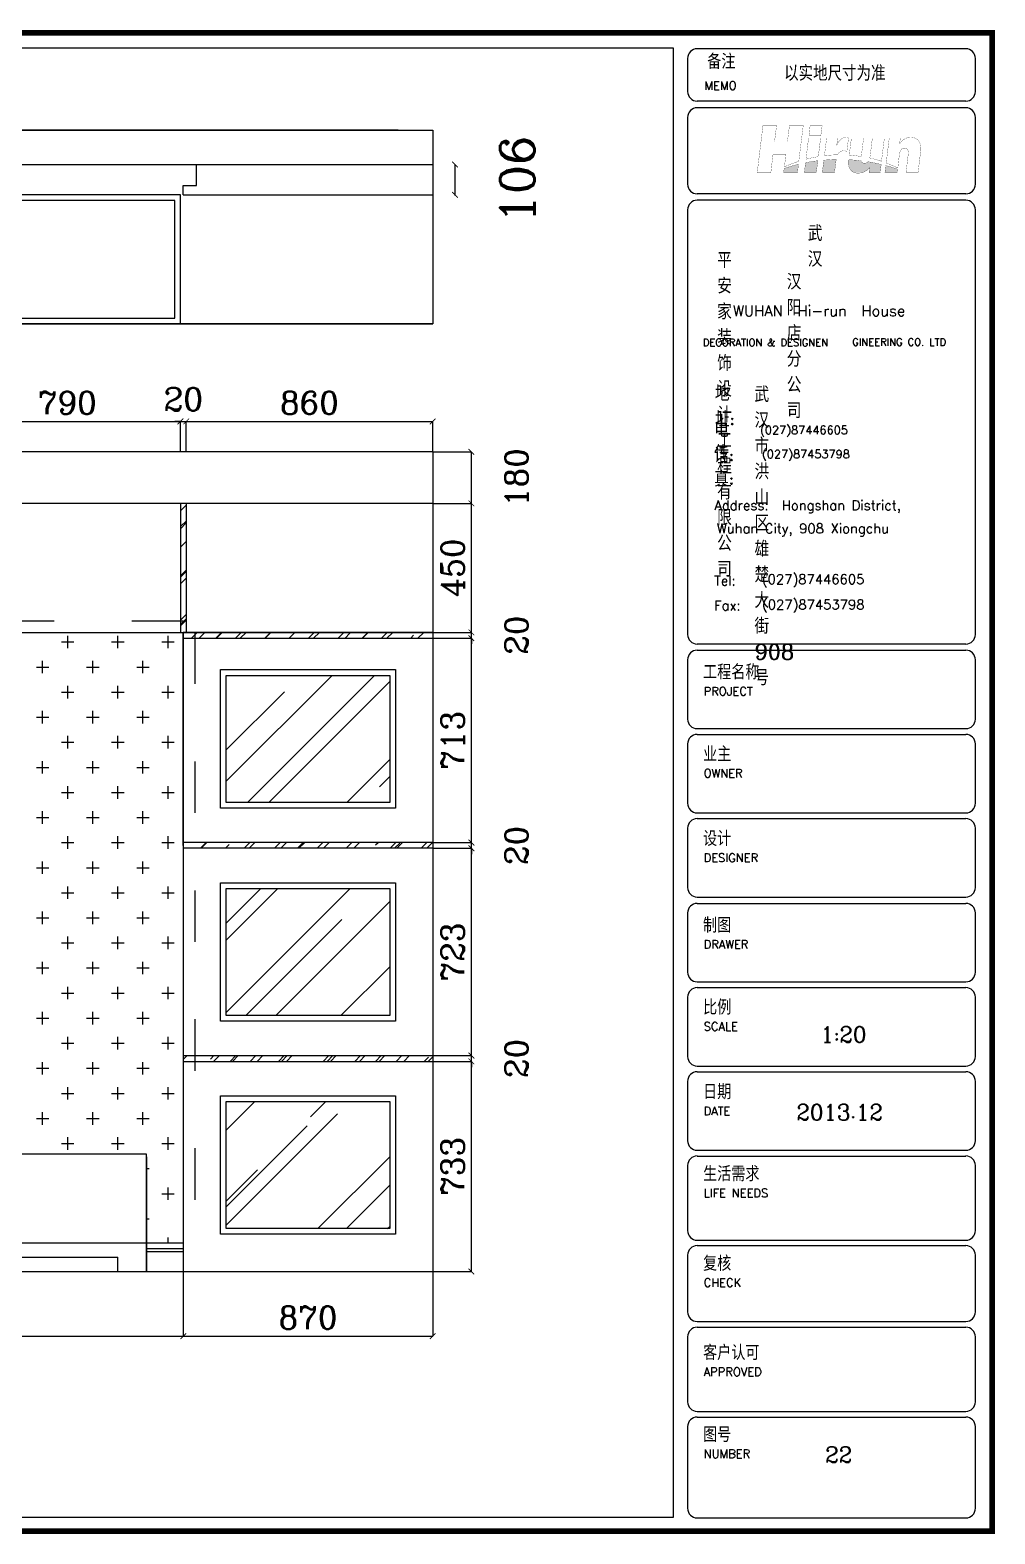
# Model space of a CAD drawing. Header units: millimetres. Extents: x 450898 to 533685, y -921830 to -458543.
# Drawn here: x 511271 to 514637, y -921830 to -916583 of the extents above; entities that cross this region are included whole.
import ezdxf

# ---------------------------------------------------------------- set-up
doc = ezdxf.new("R2010")
doc.units = ezdxf.units.MM
doc.header["$MEASUREMENT"] = 0
doc.header["$PDMODE"] = 3
doc.linetypes.add('ACAD_ISO03W100', pattern=[30, 12, -18])
doc.layers.get('0').update_dxf_attribs({"linetype": 'CONTINUOUS'})
doc.layers.get('DEFPOINTS').update_dxf_attribs({"linetype": 'CONTINUOUS'})
for name, color, linetype in [('FIXTURE', 2, 'CONTINUOUS'), ('txt', 7, 'CONTINUOUS'), ('墙线', 5, 'CONTINUOUS'), ('家具', 7, 'CONTINUOUS'), ('装饰细节', 1, 'CONTINUOUS')]:
    doc.layers.add(name, color=color, linetype=linetype)
doc.styles.add('HT2', font='swisseb.ttf')
doc.styles.add('HZXY', font='complex.shx', dxfattribs={"bigfont": 'HZXY.shx'})
doc.styles.add('ROMAND', font='romand')
doc.styles.get("Standard").update_dxf_attribs({"font": 'complex.shx', "bigfont": 'hzxy.shx'})
doc.styles.add('STYLE5', font='dutchi.ttf')
doc.dimstyles.new('LMDIM40', dxfattribs={"dimtxt": 80, "dimasz": 20, "dimexe": 0, "dimexo": 0, "dimgap": 25, "dimtad": 1, "dimdec": 0, "dimzin": 0, "dimdsep": 46, "dimtxsty": 'Standard', "dimblk1": 'DOT', "dimblk2": 'DOT', "dimsah": 1, "dimcen": 0, "dimclrd": 2, "dimclre": 2, "dimclrt": 2, "dimadec": 0, "dimazin": 0, "dimtfac": 1, "dimtdec": 0, "dimtmove": 2, "dimatfit": 3, "dimldrblk": 'DOT', "dimfxl": 0, "dimtolj": 1, "dimtzin": 0, "dimarcsym": 0})
pattern_1 = [(45, (28992.77, -46430.565), (76.367532, 203.646753), [1350, -180, 450, -90]), (45, (29045.59, -46314.1), (-148.280292, 21.001071), [270, -29.7, 540, -67.5]), (45, (28970.5, -46344.65), (288.2874347, 373.5645125), [720, -126, 360, -90])]

# ---------------------------------------------------------------- blocks, each defined once
blk = doc.blocks.new('A$C026C4FCD')
h = blk.add_hatch()
h.set_pattern_fill('ANSI31,_O', color=8, scale=30)
h.set_pattern_definition([(45, (-52668.9562, 3298.692), (-2.65165043, 2.65165043), [])])
h.paths.add_polyline_path([(191.8, 20, 0.099337), (222.6, 38, -0.146364), (261.9, 50), (196, 50, 0.152166), (159.2, 36.8, -0.09688), (125.5, 20)])
at = {"color": 4}
for p, q in [((0, 90), (0, 6)), ((4, 92), (2, 92)), ((375, 93), (5, 93)), ((2, 4), (4, 4)), ((5, 3), (19, 3)), ((19, 3), (19, 0)), ((19, 0), (59, 0)), ((59, 0), (59, 3)), ((321, 0), (321, 3)), ((361, 0), (321, 0)), ((361, 3), (375, 3)), ((361, 3), (361, 0))]:
    blk.add_line(p, q, dxfattribs=at)
for p, q in [((4, 92), (4, 4)), ((4, 78), (105, 78)), ((275, 78), (376, 78)), ((376, 4), (376, 92)), ((4, 13), (376, 13)), ((4, 11), (376, 11))]:
    blk.add_line(p, q)
for points in [[(21.1, 57.8), (39, 57.8, 0.414214), (40, 58.8), (40, 70, 0.414214), (39, 71), (21.1, 71, 0.414214), (20.1, 70), (20.1, 58.8, 0.414214)], [(106, 55), (274, 55, 0.414214), (275, 56), (275, 79, 0.414214), (274, 80), (106, 80, 0.414214), (105, 79), (105, 56, 0.414214)], [(110.9, 76.5, -0.893923), (111.9, 76.5), (111.9, 58.5, -0.893923), (110.9, 58.5)], [(269.1, 76.5, 0.893923), (268.1, 76.5), (268.1, 58.5, 0.893923), (269.1, 58.5)], [(111, 20), (269, 20, 0.414214), (270, 21), (270, 49, 0.414214), (269, 50), (111, 50, 0.414214), (110, 49), (110, 21, 0.414214)]]:
    blk.add_lwpolyline(points, format="xyb", close=True)
for points in [[(313.8, 65.1), (319, 60.4, -0.397078), (319.1, 59, 0.348408), (319.1, 39.1, -0.397078), (319, 37.8), (313.8, 33.1)], [(349.5, 65.1), (344.3, 60.4, 0.397078), (344.2, 59, -0.348408), (344.2, 39.1, 0.397078), (344.3, 37.8), (349.5, 33.1)], [(4, 18), (47.3, 18, 0.730197), (47.3, 33), (4, 33)], [(196, 50, 0.1544), (158.8, 36.4, -0.095406), (125.5, 20, -0.097164)], [(262.7, 50, 0.149294), (222.6, 38, -0.099337), (191.8, 20, -0.097164)]]:
    blk.add_lwpolyline(points, format="xyb")
blk.add_lwpolyline([(376, 4), (378, 4, 0.414214), (380, 6), (380, 90, 0.414214), (378, 92), (376, 92)], format="xyb", dxfattribs=at)
blk.add_lwpolyline([(59, 3), (321, 3)], dxfattribs=at)
for centre, radius in [((331.7, 49.1), 25), ((331.7, 49.1), 24), ((331.7, 49.1), 12), ((331.7, 49.1), 11), ((118.1, 36.2), 4), ((118.1, 36.2), 1), ((244.6, 36.2), 4), ((260.2, 36.2), 4), ((290.9, 36.2), 6)]:
    blk.add_circle(centre, radius)
for centre, radius, start, end in [((2, 90), 2, 90, 180), ((5, 92), 1, 90, 180), ((375, 92), 1, 0, 90), ((2, 6), 2, 180, 270), ((5, 4), 1, 180, 270), ((375, 4), 1, 270, 0)]:
    blk.add_arc(centre, radius, start, end, dxfattribs=at)
for centre in [(39, -34.5), (341, -34.5)]:
    blk.add_arc(centre, 42.5, 61.9275, 118.0725)
at = {"color": 44, "linetype": 'ByBlock', "style": 'HT2'}
for s, height, p in [('PHILIPS', 5, (9.7, 83.9)), ('NICAM HIFI STEREO', 3, (165.7, 68.9))]:
    blk.add_text(s, height=height, dxfattribs=at).set_placement(p)
at = {"style": 'STYLE5'}
for s, p in [('TURBO', (355.8, 22.7)), ('DRIVE', (355.8, 17.8))]:
    blk.add_text(s, height=3, dxfattribs=at).set_placement(p)
blk = doc.blocks.new('FHFH')
at = {"color": 4}
blk.add_line((131634.2, -6477.3), (131264.2, -6477.3), dxfattribs=at)
for p, q in [((131534.2, -6492.3), (131635.2, -6492.3)), ((131635.2, -6606.3), (131635.2, -6518.3))]:
    blk.add_line(p, q)
for points in [[(130483.5, -6298.8), (130671.7, -6298.8), (130671.7, -6109.4), (130483.5, -6109.4)], [(130689.2, -6298.8), (130877.5, -6298.8), (130877.5, -6109.4), (130689.2, -6109.4)]]:
    blk.add_lwpolyline(points, close=True)
at = {"color": 44}
for points in [[(130526.5, -6256.3), (130629.7, -6256.3), (130629.7, -6151.9), (130526.5, -6151.9)], [(130732.2, -6256.3), (130835.4, -6256.3), (130835.4, -6151.9), (130732.2, -6151.9)]]:
    blk.add_lwpolyline(points, close=True, dxfattribs=at)
for points in [[(131573, -6545.2), (131578.2, -6549.9, -0.397078), (131578.3, -6551.3, 0.348408), (131578.3, -6571.1, -0.397078), (131578.2, -6572.5), (131573, -6577.2)], [(131608.8, -6545.2), (131603.5, -6549.9, 0.397078), (131603.4, -6551.3, -0.348408), (131603.4, -6571.1, 0.397078), (131603.5, -6572.5), (131608.8, -6577.2)]]:
    blk.add_lwpolyline(points, format="xyb")
at = {"color": 4}
blk.add_lwpolyline([(131635.2, -6606.3), (131637.2, -6606.3, 0.414214), (131639.2, -6604.3), (131639.2, -6520.3, 0.414214), (131637.2, -6518.3), (131635.2, -6518.3)], format="xyb", dxfattribs=at)
for radius in [25, 24, 12, 11]:
    blk.add_circle((131590.9, -6561.2), radius)
blk.add_arc((131634.2, -6478.3), 1, 0, 90, dxfattribs=at)
at = {"layer": 'FIXTURE', "color": 4}
for p, q in [((132514.1, -6298.8), (130314.1, -6298.8)), ((130314.1, -6298.8), (130314.1, -6708.8)), ((131014.1, -6298.8), (131014.1, -6608.8)), ((131814.1, -6298.8), (131814.1, -6608.8)), ((132514.1, -6708.8), (132514.1, -6298.8)), ((132514.1, -6308.8), (132514.1, -6708.8)), ((130314.1, -6608.8), (132514.1, -6608.8)), ((130414.1, -6658.8), (132414.1, -6658.8)), ((130414.1, -6658.8), (130414.1, -6708.8)), ((132414.1, -6708.8), (132414.1, -6658.8)), ((130314.1, -6708.8), (130414.1, -6708.8)), ((132414.1, -6708.8), (132514.1, -6708.8))]:
    blk.add_line(p, q, dxfattribs=at)
blk.add_lwpolyline([(131014.1, -6356), (131814.1, -6356), (131814.1, -6298.8), (131014.1, -6298.8)], dxfattribs=at)
at = {"color": 0}
blk.add_blockref('A$C026C4FCD', (131259.2, -6610.3), dxfattribs=at)
blk = doc.blocks.new('_ArchTick')
at = {"color": 0, "linetype": 'ByBlock', "const_width": 0.15}
blk.add_lwpolyline([(-0.5, -0.5), (0.5, 0.5)], dxfattribs=at)
blk = doc.blocks.new('*D984')
at = {"layer": 'DEFPOINTS', "color": 0}
for p in [(509375.5, -920914.7), (511805.5, -920914.7), (511805.5, -921140.2)]:
    blk.add_point(p, dxfattribs=at)
at = {"layer": 'txt', "color": 2, "lineweight": -2}
for p, q in [((509375.5, -920914.7), (509375.5, -921140.2)), ((511805.5, -920914.7), (511805.5, -921140.2)), ((509375.5, -921140.2), (511805.5, -921140.2))]:
    blk.add_line(p, q, dxfattribs=at)
at = {"layer": 'txt', "color": 2, "lineweight": -2, "xscale": 20, "yscale": 20, "zscale": 20, "rotation": 180}
blk.add_blockref('_ArchTick', (509375.5, -921140.2), dxfattribs=at)
at = {"layer": 'txt', "color": 2, "lineweight": -2, "xscale": 20, "yscale": 20, "zscale": 20}
blk.add_blockref('_ArchTick', (511805.5, -921140.2), dxfattribs=at)
at = {"layer": 'txt', "color": 2, "insert": (510590.5, -921075.2), "char_height": 80, "attachment_point": 5}
blk.add_mtext('\\A1;2430', dxfattribs=at)
blk = doc.blocks.new('_DOT')
at = {"color": 0, "linetype": 'ByBlock'}
blk.add_line((-0.5, 0), (-1, 0), dxfattribs=at)
at = {"color": 0, "linetype": 'ByBlock', "const_width": 0.5}
blk.add_lwpolyline([(-0.25, 0, 1), (0.25, 0, 1)], format="xyb", close=True, dxfattribs=at)
blk = doc.blocks.new('DOT')
at = {"color": 0, "linetype": 'ByBlock'}
blk.add_line((-0.35, 0), (-1, 0), dxfattribs=at)
at = {"color": 0, "linetype": 'ByBlock', "const_width": 0.35}
blk.add_lwpolyline([(-0.175, 0, 1), (0.175, 0, 1)], format="xyb", close=True, dxfattribs=at)
blk = doc.blocks.new('*D985')
at = {"layer": 'DEFPOINTS', "color": 0}
for p in [(511805.5, -920914.7), (512675.5, -920914.7), (512675.5, -921140.2)]:
    blk.add_point(p, dxfattribs=at)
at = {"layer": 'txt', "color": 2, "lineweight": -2}
for p, q in [((511805.5, -920914.7), (511805.5, -921140.2)), ((512675.5, -920914.7), (512675.5, -921140.2)), ((511805.5, -921140.2), (512675.5, -921140.2))]:
    blk.add_line(p, q, dxfattribs=at)
at = {"layer": 'txt', "color": 2, "lineweight": -2, "xscale": 20, "yscale": 20, "zscale": 20, "rotation": 180}
blk.add_blockref('_ArchTick', (511805.5, -921140.2), dxfattribs=at)
at = {"layer": 'txt', "color": 2, "lineweight": -2, "xscale": 20, "yscale": 20, "zscale": 20}
blk.add_blockref('_ArchTick', (512675.5, -921140.2), dxfattribs=at)
at = {"layer": 'txt', "color": 2, "insert": (512240.5, -921075.2), "char_height": 80, "attachment_point": 5}
blk.add_mtext('\\A1;870', dxfattribs=at)
blk = doc.blocks.new('*D994')
at = {"layer": 'DEFPOINTS', "color": 0}
for p in [(512675.5, -920181.3), (512810.5, -920181.3), (512675.5, -920914.7)]:
    blk.add_point(p, dxfattribs=at)
at = {"layer": 'txt', "color": 2, "lineweight": -2}
for p, q in [((512675.5, -920181.3), (512810.5, -920181.3)), ((512810.5, -920914.7), (512810.5, -920181.3)), ((512675.5, -920914.7), (512810.5, -920914.7))]:
    blk.add_line(p, q, dxfattribs=at)
at = {"layer": 'txt', "color": 2, "lineweight": -2, "xscale": 20, "yscale": 20, "zscale": 20}
for p, rotation in [((512810.5, -920181.3), 90), ((512810.5, -920914.7), 270)]:
    blk.add_blockref('_ArchTick', p, dxfattribs=dict(at, rotation=rotation))
at = {"layer": 'txt', "color": 2, "insert": (512745.5, -920548), "char_height": 80, "attachment_point": 5, "rotation": 90}
blk.add_mtext('\\A1;733', dxfattribs=at)
blk = doc.blocks.new('*D995')
at = {"layer": 'DEFPOINTS', "color": 0}
for p in [(512675.5, -920161.3), (512675.5, -920181.3), (512810.5, -920161.3)]:
    blk.add_point(p, dxfattribs=at)
at = {"layer": 'txt', "color": 2, "lineweight": -2}
for p, q in [((512675.5, -920161.3), (512810.5, -920161.3)), ((512675.5, -920181.3), (512810.5, -920181.3)), ((512810.5, -920161.3), (512810.5, -920141.3)), ((512810.5, -920181.3), (512810.5, -920161.3)), ((512810.5, -920181.3), (512810.5, -920201.3))]:
    blk.add_line(p, q, dxfattribs=at)
at = {"layer": 'txt', "color": 2, "lineweight": -2, "xscale": 20, "yscale": 20, "zscale": 20}
for p, rotation in [((512810.5, -920161.3), 270), ((512810.5, -920181.3), 90)]:
    blk.add_blockref('_ArchTick', p, dxfattribs=dict(at, rotation=rotation))
at = {"layer": 'txt', "color": 2, "insert": (512968, -920171.3), "char_height": 80, "attachment_point": 5, "rotation": 90}
blk.add_mtext('\\A1;20', dxfattribs=at)
blk = doc.blocks.new('*D996')
at = {"layer": 'DEFPOINTS', "color": 0}
for p in [(512675.5, -919438), (512810.5, -919438), (512675.5, -920161.3)]:
    blk.add_point(p, dxfattribs=at)
at = {"layer": 'txt', "color": 2, "lineweight": -2}
for p, q in [((512675.5, -919438), (512810.5, -919438)), ((512810.5, -920161.3), (512810.5, -919438)), ((512675.5, -920161.3), (512810.5, -920161.3))]:
    blk.add_line(p, q, dxfattribs=at)
at = {"layer": 'txt', "color": 2, "lineweight": -2, "xscale": 20, "yscale": 20, "zscale": 20}
for p, rotation in [((512810.5, -919438), 90), ((512810.5, -920161.3), 270)]:
    blk.add_blockref('_ArchTick', p, dxfattribs=dict(at, rotation=rotation))
at = {"layer": 'txt', "color": 2, "insert": (512745.5, -919799.7), "char_height": 80, "attachment_point": 5, "rotation": 90}
blk.add_mtext('\\A1;723', dxfattribs=at)
blk = doc.blocks.new('*D997')
at = {"layer": 'DEFPOINTS', "color": 0}
for p in [(512675.5, -919418), (512675.5, -919438), (512810.5, -919418)]:
    blk.add_point(p, dxfattribs=at)
at = {"layer": 'txt', "color": 2, "lineweight": -2}
for p, q in [((512810.5, -919418), (512810.5, -919398)), ((512675.5, -919418), (512810.5, -919418)), ((512675.5, -919438), (512810.5, -919438)), ((512810.5, -919438), (512810.5, -919418)), ((512810.5, -919438), (512810.5, -919458))]:
    blk.add_line(p, q, dxfattribs=at)
at = {"layer": 'txt', "color": 2, "lineweight": -2, "xscale": 20, "yscale": 20, "zscale": 20}
for p, rotation in [((512810.5, -919418), 270), ((512810.5, -919438), 90)]:
    blk.add_blockref('_ArchTick', p, dxfattribs=dict(at, rotation=rotation))
at = {"layer": 'txt', "color": 2, "insert": (512968, -919428), "char_height": 80, "attachment_point": 5, "rotation": 90}
blk.add_mtext('\\A1;20', dxfattribs=at)
blk = doc.blocks.new('*D998')
at = {"layer": 'DEFPOINTS', "color": 0}
for p in [(512675.5, -918704.7), (512810.5, -918704.7), (512675.5, -919418)]:
    blk.add_point(p, dxfattribs=at)
at = {"layer": 'txt', "color": 2, "lineweight": -2}
for p, q in [((512675.5, -918704.7), (512810.5, -918704.7)), ((512810.5, -919418), (512810.5, -918704.7)), ((512675.5, -919418), (512810.5, -919418))]:
    blk.add_line(p, q, dxfattribs=at)
at = {"layer": 'txt', "color": 2, "lineweight": -2, "xscale": 20, "yscale": 20, "zscale": 20}
for p, rotation in [((512810.5, -918704.7), 90), ((512810.5, -919418), 270)]:
    blk.add_blockref('_ArchTick', p, dxfattribs=dict(at, rotation=rotation))
at = {"layer": 'txt', "color": 2, "insert": (512745.5, -919061.3), "char_height": 80, "attachment_point": 5, "rotation": 90}
blk.add_mtext('\\A1;713', dxfattribs=at)
blk = doc.blocks.new('*D999')
at = {"layer": 'DEFPOINTS', "color": 0}
for p in [(512675.5, -918684.7), (512675.5, -918704.7), (512810.5, -918684.7)]:
    blk.add_point(p, dxfattribs=at)
at = {"layer": 'txt', "color": 2, "lineweight": -2}
for p, q in [((512810.5, -918684.7), (512810.5, -918664.7)), ((512675.5, -918684.7), (512810.5, -918684.7)), ((512675.5, -918704.7), (512810.5, -918704.7)), ((512810.5, -918704.7), (512810.5, -918684.7)), ((512810.5, -918704.7), (512810.5, -918724.7))]:
    blk.add_line(p, q, dxfattribs=at)
at = {"layer": 'txt', "color": 2, "lineweight": -2, "xscale": 20, "yscale": 20, "zscale": 20}
for p, rotation in [((512810.5, -918684.7), 270), ((512810.5, -918704.7), 90)]:
    blk.add_blockref('_ArchTick', p, dxfattribs=dict(at, rotation=rotation))
at = {"layer": 'txt', "color": 2, "insert": (512968, -918694.7), "char_height": 80, "attachment_point": 5, "rotation": 90}
blk.add_mtext('\\A1;20', dxfattribs=at)
blk = doc.blocks.new('*D1000')
at = {"layer": 'DEFPOINTS', "color": 0}
for p in [(512675.5, -918234.7), (512810.5, -918234.7), (512675.5, -918684.7)]:
    blk.add_point(p, dxfattribs=at)
at = {"layer": 'txt', "color": 2, "lineweight": -2}
for p, q in [((512675.5, -918234.7), (512810.5, -918234.7)), ((512810.5, -918684.7), (512810.5, -918234.7)), ((512675.5, -918684.7), (512810.5, -918684.7))]:
    blk.add_line(p, q, dxfattribs=at)
at = {"layer": 'txt', "color": 2, "lineweight": -2, "xscale": 20, "yscale": 20, "zscale": 20}
for p, rotation in [((512810.5, -918234.7), 90), ((512810.5, -918684.7), 270)]:
    blk.add_blockref('_ArchTick', p, dxfattribs=dict(at, rotation=rotation))
at = {"layer": 'txt', "color": 2, "insert": (512745.5, -918459.7), "char_height": 80, "attachment_point": 5, "rotation": 90}
blk.add_mtext('\\A1;450', dxfattribs=at)
blk = doc.blocks.new('*D1001')
at = {"layer": 'DEFPOINTS', "color": 0}
for p in [(512675.5, -918054.7), (512810.5, -918054.7), (512675.5, -918234.7)]:
    blk.add_point(p, dxfattribs=at)
at = {"layer": 'txt', "color": 2, "lineweight": -2}
for p, q in [((512675.5, -918054.7), (512810.5, -918054.7)), ((512810.5, -918234.7), (512810.5, -918054.7)), ((512675.5, -918234.7), (512810.5, -918234.7))]:
    blk.add_line(p, q, dxfattribs=at)
at = {"layer": 'txt', "color": 2, "lineweight": -2, "xscale": 20, "yscale": 20, "zscale": 20}
for p, rotation in [((512810.5, -918054.7), 90), ((512810.5, -918234.7), 270)]:
    blk.add_blockref('_ArchTick', p, dxfattribs=dict(at, rotation=rotation))
at = {"layer": 'txt', "color": 2, "insert": (512968, -918144.7), "char_height": 80, "attachment_point": 5, "rotation": 90}
blk.add_mtext('\\A1;180', dxfattribs=at)
blk = doc.blocks.new('*D1008')
at = {"layer": 'DEFPOINTS', "color": 0}
for p in [(511795.5, -917948.7), (511005.5, -918054.7), (511795.5, -918054.7)]:
    blk.add_point(p, dxfattribs=at)
at = {"layer": 'txt', "color": 2, "lineweight": -2}
for p, q in [((511005.5, -918054.7), (511005.5, -917948.7)), ((511005.5, -917948.7), (511795.5, -917948.7)), ((511795.5, -918054.7), (511795.5, -917948.7))]:
    blk.add_line(p, q, dxfattribs=at)
at = {"layer": 'txt', "color": 2, "lineweight": -2, "xscale": 20, "yscale": 20, "zscale": 20, "rotation": 180}
blk.add_blockref('_ArchTick', (511005.5, -917948.7), dxfattribs=at)
at = {"layer": 'txt', "color": 2, "lineweight": -2, "xscale": 20, "yscale": 20, "zscale": 20}
blk.add_blockref('_ArchTick', (511795.5, -917948.7), dxfattribs=at)
at = {"layer": 'txt', "color": 2, "insert": (511400.5, -917883.7), "char_height": 80, "attachment_point": 5}
blk.add_mtext('\\A1;790', dxfattribs=at)
blk = doc.blocks.new('*D1009')
at = {"layer": 'DEFPOINTS', "color": 0}
for p in [(511815.5, -917948.7), (511795.5, -918054.7), (511815.5, -918054.7)]:
    blk.add_point(p, dxfattribs=at)
at = {"layer": 'txt', "color": 2, "lineweight": -2}
for p, q in [((511795.5, -917948.7), (511775.5, -917948.7)), ((511795.5, -918054.7), (511795.5, -917948.7)), ((511795.5, -917948.7), (511815.5, -917948.7)), ((511815.5, -918054.7), (511815.5, -917948.7)), ((511815.5, -917948.7), (511835.5, -917948.7))]:
    blk.add_line(p, q, dxfattribs=at)
at = {"layer": 'txt', "color": 2, "lineweight": -2, "xscale": 20, "yscale": 20, "zscale": 20}
blk.add_blockref('_ArchTick', (511795.5, -917948.7), dxfattribs=at)
at = {"layer": 'txt', "color": 2, "lineweight": -2, "xscale": 20, "yscale": 20, "zscale": 20, "rotation": 180}
blk.add_blockref('_ArchTick', (511815.5, -917948.7), dxfattribs=at)
at = {"layer": 'txt', "color": 2, "insert": (511805.5, -917871.2), "char_height": 80, "attachment_point": 5}
blk.add_mtext('\\A1;20', dxfattribs=at)
blk = doc.blocks.new('*D1010')
at = {"layer": 'DEFPOINTS', "color": 0}
for p in [(512675.5, -917948.7), (511815.5, -918054.7), (512675.5, -918054.7)]:
    blk.add_point(p, dxfattribs=at)
at = {"layer": 'txt', "color": 2, "lineweight": -2}
for p, q in [((511815.5, -918054.7), (511815.5, -917948.7)), ((511815.5, -917948.7), (512675.5, -917948.7)), ((512675.5, -918054.7), (512675.5, -917948.7))]:
    blk.add_line(p, q, dxfattribs=at)
at = {"layer": 'txt', "color": 2, "lineweight": -2, "xscale": 20, "yscale": 20, "zscale": 20, "rotation": 180}
blk.add_blockref('_ArchTick', (511815.5, -917948.7), dxfattribs=at)
at = {"layer": 'txt', "color": 2, "lineweight": -2, "xscale": 20, "yscale": 20, "zscale": 20}
blk.add_blockref('_ArchTick', (512675.5, -917948.7), dxfattribs=at)
at = {"layer": 'txt', "color": 2, "insert": (512245.5, -917883.7), "char_height": 80, "attachment_point": 5}
blk.add_mtext('\\A1;860', dxfattribs=at)
blk = doc.blocks.new('dty56ey6u76u')
h = blk.add_hatch(color=8)
h.paths.add_polyline_path([(152846, -147443, 0.008373), (152807, -147430, 0.012524), (152763, -147418), (152757, -147467), (152843, -147467)])
h.paths.add_polyline_path([(152731, -147410, 0.000978), (152687, -147400, 0.008202), (152639, -147391, -0.08076), (152632, -147397, -0.07009), (152625, -147400, -0.065952), (152611, -147401, -0.171138), (152599, -147397, -0.17102), (152592, -147385, 0.00912), (152548, -147380, 0.006727), (152504, -147377, 0.003583), (152503, -147387, 0.027491), (152503, -147407, 0.125398), (152515, -147446, 0.160866), (152544, -147467), (152600, -147467, 0.083032), (152626, -147454, 0.044846), (152641, -147443, 0.0269), (152650, -147431), (152646, -147467), (152724, -147467)])
h.paths.add_polyline_path([(152417, -147375, 0.005645), (152376, -147377, 0.006522), (152331, -147380), (152320, -147467), (152405, -147467)])
h.paths.add_polyline_path([(152289, -147384, 0.008787), (152246, -147390, 0.015086), (152203, -147398), (152195, -147467), (152278, -147467)])
h.paths.add_polyline_path([(152154, -147409, 0.011698), (152105, -147422, 0.006831), (152054, -147438), (152050, -147467), (152147, -147467)])
at = {"const_width": 1.59}
for points in [[(151906, -147139), (151866, -147467), (151961, -147467), (151976, -147341), (152066, -147341), (152056, -147427, -0.021361), (152111, -147404, -0.011006), (152156, -147388), (152187, -147139), (152091, -147139), (152077, -147249), (151987, -147249), (152001, -147139), (151906, -147139)], [(152350, -147228), (152335, -147349, -0.011867), (152377, -147345, -0.012997), (152427, -147343, -0.143936), (152446, -147321, -0.143683), (152474, -147314, -0.153668), (152483, -147317), (152492, -147317), (152503, -147223), (152499, -147223, -0.015573), (152497, -147222, 0.08379), (152493, -147221, 0.078886), (152473, -147223, 0.132596), (152444, -147241, 0.089043), (152421, -147276), (152427, -147228), (152350, -147228)], [(152766, -147400), (152787, -147228), (152864, -147228), (152860, -147265, -0.054355), (152881, -147242, -0.092924), (152910, -147225, -0.133066), (152954, -147223, -0.145597), (152986, -147238, -0.13647), (153003, -147267, -0.083603), (153007, -147314), (152988, -147467), (152904, -147467), (152919, -147346, 0.0455), (152920, -147326, 0.104986), (152916, -147308, 0.190303), (152904, -147298, 0.109725), (152891, -147296, 0.112267), (152876, -147301, 0.08735), (152867, -147312, 0.032594), (152862, -147324, 0.036354), (152858, -147339), (152847, -147435, 0.013342), (152803, -147415, 0.025843), (152766, -147400, 0.760251)], [(152224, -147228), (152206, -147374, -0.010557), (152247, -147364, -0.012892), (152292, -147356), (152308, -147228), (152224, -147228)], [(152523, -147228), (152508, -147345, -0.015908), (152550, -147349, -0.015358), (152592, -147355), (152608, -147228), (152523, -147228)], [(152669, -147228), (152661, -147297, 0.003215), (152656, -147334, -0.035874), (152651, -147365, -0.014819), (152695, -147376, -0.011975), (152733, -147388), (152753, -147228), (152669, -147228)], [(152054, -147438), (152050, -147467), (152147, -147467), (152154, -147409, 0.011698), (152105, -147422, 0.006831), (152054, -147438, -0.764062)], [(152203, -147398), (152195, -147467), (152278, -147467), (152289, -147384, 0.008787), (152246, -147390, 0.015086), (152203, -147398, -1.073063)], [(152331, -147380), (152320, -147467), (152405, -147467), (152417, -147375, 0.005645), (152376, -147377, 0.006522), (152331, -147380, -0.577686)], [(152731, -147410), (152724, -147467), (152646, -147467), (152650, -147431, -0.0269), (152641, -147443, -0.044846), (152626, -147454, -0.098409), (152595, -147468, -0.092639), (152556, -147470, -0.217932), (152515, -147446, -0.125398), (152503, -147407, -0.027491), (152503, -147387, -0.003583), (152504, -147377, -0.006727), (152548, -147380, -0.00912), (152592, -147385, 0.17102), (152599, -147397, 0.171138), (152611, -147401, 0.065952), (152625, -147400, 0.07009), (152632, -147397, 0.08076), (152639, -147391, -0.008202), (152687, -147400, -0.000978), (152731, -147410, 1.199229)], [(152763, -147418), (152757, -147467), (152843, -147467), (152846, -147443, 0.008373), (152807, -147430, 0.012524), (152763, -147418, -1.421416)]]:
    blk.add_lwpolyline(points, format="xyb", dxfattribs=at)
blk.add_lwpolyline([(152235, -147140), (152227, -147208), (152310, -147208), (152319, -147140), (152235, -147140)], dxfattribs=at)
blk = doc.blocks.new('*D1011')
at = {"layer": 'DEFPOINTS', "color": 2, "lineweight": -2}
for p, q in [((512752.1, -917052.1), (512753.4, -917052.1)), ((512753.4, -917158.1), (512753.4, -917052.1)), ((512752.1, -917158.1), (512753.4, -917158.1))]:
    blk.add_line(p, q, dxfattribs=at)
at = {"layer": 'DEFPOINTS', "color": 0}
for p in [(512675.5, -917052.1), (512753.4, -917052.1), (512675.5, -917158.1)]:
    blk.add_point(p, dxfattribs=at)
at = {"layer": 'DEFPOINTS', "color": 2, "lineweight": -2, "xscale": 20, "yscale": 20, "zscale": 20}
for p, rotation in [((512753.4, -917052.1), 90), ((512753.4, -917158.1), 270)]:
    blk.add_blockref('_ArchTick', p, dxfattribs=dict(at, rotation=rotation))
at = {"layer": 'DEFPOINTS', "color": 2, "insert": (512970.9, -917105.1), "char_height": 120, "attachment_point": 5, "rotation": 90}
blk.add_mtext('\\A1;106', dxfattribs=at)

msp = doc.modelspace()

# ---------------------------------------------------------------- hatches: boundary and pattern name
at = {"layer": 'DEFPOINTS'}
h = msp.add_hatch(dxfattribs=at)
h.set_pattern_fill('AR-RROOF', color=44, scale=90, angle=45, style=0)
h.set_pattern_definition(pattern_1)
h.paths.add_polyline_path([(511815.5, -918234.7), (511795.5, -918234.7), (511795.5, -918684.7), (511805.5, -918684.7), (511815.5, -918684.7)])
h.paths.add_polyline_path([(512675.5, -919418), (511805.5, -919418), (511805.5, -919428), (511805.5, -919438), (512675.5, -919438)])
h.paths.add_polyline_path([(509375.5, -919418), (508505.5, -919418), (508505.5, -919438), (509375.5, -919438)])
h.paths.add_polyline_path([(509375.5, -920161.3), (508505.5, -920161.3), (508505.5, -920181.3), (509375.5, -920181.3)])
h.paths.add_polyline_path([(512675.5, -920161.3), (511805.5, -920161.3), (511805.5, -920181.3), (512675.5, -920181.3)])
h = msp.add_hatch(dxfattribs=at)
h.set_pattern_fill('AR-RROOF', color=44, scale=90, angle=45, style=0)
h.set_pattern_definition(pattern_1)
h.paths.add_polyline_path([(512675.5, -918704.7), (512675.5, -918684.7), (511805.5, -918684.7), (511805.5, -918704.7)])
h = msp.add_hatch(dxfattribs=at)
h.set_pattern_fill('AR-RROOF', color=251, scale=350, angle=45, style=0)
h.set_pattern_definition([(45, (28992.77, -46430.56), (296.98485, 791.9596), [5250, -700, 1750, -350]), (45, (29198.2, -45977.66), (-576.64558, 81.67083), [1050, -115.5, 2100, -262.5]), (45, (28906.15, -46096.46), (1121.1178, 1452.75088), [2800, -490, 1400, -350])])
h.paths.add_polyline_path([(511955.5, -918834.7), (511955.5, -919278), (512525.5, -919278), (512525.5, -918834.7)])
h.paths.add_polyline_path([(512525.5, -920021.3), (512525.5, -919578), (511955.5, -919578), (511955.5, -920021.3)])
h.paths.add_polyline_path([(512525.5, -920764.7), (512525.5, -920321.3), (511955.5, -920321.3), (511955.5, -920764.7)])

# ---------------------------------------------------------------- linework, layer by layer
at = {"color": 4}
for p, q in [((514535.6, -916648.6), (513598.5, -916648.6)), ((513565.1, -916682), (513565.1, -916797.8)), ((514569, -916797.8), (514569, -916682)), ((514535.6, -916831.2), (513598.5, -916831.2)), ((514535.6, -916854.4), (513598.5, -916854.4)), ((513565.1, -916887.8), (513565.1, -917121.3)), ((514569, -917121.3), (514569, -916887.8)), ((514535.6, -917154.6), (513598.5, -917154.6)), ((514535.6, -917176.9), (513598.5, -917176.9)), ((513565.1, -917210.3), (513565.1, -918692)), ((514569, -918692), (514569, -917210.3)), ((514535.6, -918725.4), (513598.5, -918725.4)), ((513598.5, -918746.8), (514535.6, -918746.8)), ((513565.1, -918780.2), (513565.1, -918987.2)), ((514569, -918987.2), (514569, -918780.2)), ((513598.5, -919020.6), (514535.6, -919020.6)), ((513565.1, -919074), (513565.1, -919281)), ((513598.5, -919040.6), (514535.6, -919040.6)), ((514569, -919281), (514569, -919074)), ((513598.5, -919314.4), (514535.6, -919314.4)), ((513598.5, -919334.4), (514535.6, -919334.4)), ((513565.1, -919367.8), (513565.1, -919574.8)), ((514569, -919574.8), (514569, -919367.8)), ((513598.5, -919608.2), (514535.6, -919608.2)), ((513565.1, -919663.6), (513565.1, -919870.5)), ((513598.5, -919630.2), (514535.6, -919630.2)), ((514569, -919870.5), (514569, -919663.6)), ((513598.5, -919903.9), (514535.6, -919903.9)), ((513598.5, -919924), (514535.6, -919924)), ((513565.1, -919957.4), (513565.1, -920164.3)), ((514569, -920164.3), (514569, -919957.4)), ((513598.5, -920197.7), (514535.6, -920197.7)), ((513598.5, -920217.8), (514535.6, -920217.8)), ((513565.1, -920251.1), (513565.1, -920458.1)), ((514569, -920458.1), (514569, -920251.1)), ((513598.5, -920491.5), (514535.6, -920491.5)), ((513565.1, -920544.9), (513565.1, -920772)), ((513598.5, -920511.6), (514535.6, -920511.6)), ((514569, -920772), (514569, -920544.9)), ((513598.5, -920805.3), (514535.6, -920805.3)), ((513565.1, -920857.6), (513565.1, -921055.5)), ((513598.5, -920824.2), (514535.6, -920824.2)), ((514569, -921055.5), (514569, -920857.6)), ((513598.5, -921088.9), (514535.6, -921088.9)), ((513598.5, -921108.9), (514535.6, -921108.9)), ((513565.1, -921142.3), (513565.1, -921369.3)), ((514569, -921369.3), (514569, -921142.3)), ((513598.5, -921402.7), (514535.6, -921402.7)), ((513598.5, -921422.3), (514535.6, -921422.3)), ((513565.1, -921455.7), (513565.1, -921740.8)), ((514569, -921740.8), (514569, -921455.7)), ((513598.5, -921774.2), (514535.6, -921774.2))]:
    msp.add_line(p, q, dxfattribs=at)
at = {"const_width": 19.9}
msp.add_lwpolyline([(507425.1, -921820.2), (514627.1, -921820.2), (514627.1, -916593.3), (507425.1, -916593.3)], close=True, dxfattribs=at)
at = {"color": 4}
msp.add_lwpolyline([(507475.2, -916646.6), (507475.2, -921771.1), (513515.5, -921771.1), (513515.5, -916646.6)], close=True, dxfattribs=at)
msp.add_lwpolyline([(511345.8, -917608.1), (511795.8, -917608.1), (511795.8, -917158.1), (509395.8, -917158.1), (509395.8, -917608.1), (511345.8, -917608.1)], dxfattribs=at)
for centre, start, end in [((513598.5, -916682), 90, 180), ((514535.6, -916682), 0, 90), ((513598.5, -916797.8), 180, 270), ((514535.6, -916797.8), 270, 0), ((513598.5, -916887.8), 90, 180), ((514535.6, -916887.8), 0, 90), ((513598.5, -917121.3), 180, 270), ((514535.6, -917121.3), 270, 0), ((513598.5, -917210.3), 90, 180), ((514535.6, -917210.3), 0, 90), ((513598.5, -918692), 180, 270), ((514535.6, -918692), 270, 0), ((513598.5, -918780.2), 90, 180), ((514535.6, -918780.2), 0, 90), ((513598.5, -918987.2), 180, 270), ((514535.6, -918987.2), 270, 0), ((513598.5, -919074), 90, 180), ((514535.6, -919074), 0, 90), ((513598.5, -919281), 180, 270), ((514535.6, -919281), 270, 0), ((513598.5, -919367.8), 90, 180), ((514535.6, -919367.8), 0, 90), ((513598.5, -919574.8), 180, 270), ((514535.6, -919574.8), 270, 0), ((513598.5, -919663.6), 90, 180), ((514535.6, -919663.6), 0, 90), ((513598.5, -919870.5), 180, 270), ((514535.6, -919870.5), 270, 0), ((513598.5, -919957.4), 90, 180), ((514535.6, -919957.4), 0, 90), ((513598.5, -920164.3), 180, 270), ((514535.6, -920164.3), 270, 0), ((513598.5, -920251.1), 90, 180), ((514535.6, -920251.1), 0, 90), ((513598.5, -920458.1), 180, 270), ((514535.6, -920458.1), 270, 0), ((513598.5, -920544.9), 90, 180), ((514535.6, -920544.9), 0, 90), ((513598.5, -920772), 180, 270), ((514535.6, -920772), 270, 0), ((513598.5, -920857.6), 90, 180), ((514535.6, -920857.6), 0, 90), ((513598.5, -921055.5), 180, 270), ((514535.6, -921055.5), 270, 0), ((513598.5, -921142.3), 90, 180), ((514535.6, -921142.3), 0, 90), ((513598.5, -921369.3), 180, 270), ((514535.6, -921369.3), 270, 0), ((513598.5, -921455.7), 90, 180), ((514535.6, -921455.7), 0, 90), ((513598.5, -921740.8), 180, 270), ((514535.6, -921740.8), 270, 0)]:
    msp.add_arc(centre, 33.4, start, end, dxfattribs=at)
at = {"layer": 'DEFPOINTS', "color": 44}
for p, q in [((511851.9, -917125.7), (511851.9, -917052.1)), ((511805.5, -917158.1), (511805.5, -917125.7)), ((511805.5, -917125.7), (511851.9, -917125.7)), ((508505.5, -917608.1), (512675.5, -917608.1))]:
    msp.add_line(p, q, dxfattribs=at)
at = {"layer": 'DEFPOINTS', "color": 4}
for p, q in [((512675.5, -918234.7), (508505.5, -918234.7)), ((511795.5, -918234.7), (511795.5, -918684.7)), ((511815.5, -918234.7), (511815.5, -918684.7)), ((509375.5, -918684.7), (511805.5, -918684.7)), ((511805.5, -918684.7), (511805.5, -920914.7)), ((511805.5, -918684.7), (512675.5, -918684.7)), ((511805.5, -918704.7), (512675.5, -918704.7)), ((512675.5, -919418), (511805.5, -919418)), ((512675.5, -919438), (511805.5, -919438)), ((511805.5, -920161.3), (512675.5, -920161.3)), ((511805.5, -920181.3), (512675.5, -920181.3))]:
    msp.add_line(p, q, dxfattribs=at)
at = {"layer": 'DEFPOINTS', "color": 251}
for p, q in [((511380.3, -918718.1), (511424, -918718.1)), ((511402.1, -918739.9), (511402.1, -918696.2)), ((511555.3, -918718.1), (511599, -918718.1)), ((511577.1, -918739.9), (511577.1, -918696.2)), ((511730.3, -918718.1), (511774, -918718.1)), ((511752.1, -918739.9), (511752.1, -918696.2)), ((511292.8, -918805.6), (511336.5, -918805.6)), ((511314.6, -918827.4), (511314.6, -918783.7)), ((511467.8, -918805.6), (511511.5, -918805.6)), ((511489.6, -918827.4), (511489.6, -918783.7)), ((511642.8, -918805.6), (511686.5, -918805.6)), ((511664.6, -918827.4), (511664.6, -918783.7)), ((511402.1, -918914.9), (511402.1, -918871.2)), ((511577.1, -918914.9), (511577.1, -918871.2)), ((511752.1, -918914.9), (511752.1, -918871.2)), ((511380.3, -918893.1), (511424, -918893.1)), ((511555.3, -918893.1), (511599, -918893.1)), ((511730.3, -918893.1), (511774, -918893.1)), ((511292.8, -918980.6), (511336.5, -918980.6)), ((511314.6, -919002.4), (511314.6, -918958.7)), ((511467.8, -918980.6), (511511.5, -918980.6)), ((511489.6, -919002.4), (511489.6, -918958.7)), ((511642.8, -918980.6), (511686.5, -918980.6)), ((511664.6, -919002.4), (511664.6, -918958.7)), ((511380.3, -919068.1), (511424, -919068.1)), ((511402.1, -919089.9), (511402.1, -919046.2)), ((511555.3, -919068.1), (511599, -919068.1)), ((511577.1, -919089.9), (511577.1, -919046.2)), ((511730.3, -919068.1), (511774, -919068.1)), ((511752.1, -919089.9), (511752.1, -919046.2)), ((511314.6, -919177.4), (511314.6, -919133.7)), ((511489.6, -919177.4), (511489.6, -919133.7)), ((511664.6, -919177.4), (511664.6, -919133.7)), ((511292.8, -919155.6), (511336.5, -919155.6)), ((511467.8, -919155.6), (511511.5, -919155.6)), ((511642.8, -919155.6), (511686.5, -919155.6)), ((511380.3, -919243.1), (511424, -919243.1)), ((511402.1, -919264.9), (511402.1, -919221.2)), ((511555.3, -919243.1), (511599, -919243.1)), ((511577.1, -919264.9), (511577.1, -919221.2)), ((511730.3, -919243.1), (511774, -919243.1)), ((511752.1, -919264.9), (511752.1, -919221.2)), ((511292.8, -919330.6), (511336.5, -919330.6)), ((511314.6, -919352.4), (511314.6, -919308.7)), ((511467.8, -919330.6), (511511.5, -919330.6)), ((511489.6, -919352.4), (511489.6, -919308.7)), ((511642.8, -919330.6), (511686.5, -919330.6)), ((511664.6, -919352.4), (511664.6, -919308.7)), ((511402.1, -919439.9), (511402.1, -919396.2)), ((511577.1, -919439.9), (511577.1, -919396.2)), ((511752.1, -919439.9), (511752.1, -919396.2)), ((511380.3, -919418.1), (511424, -919418.1)), ((511555.3, -919418.1), (511599, -919418.1)), ((511730.3, -919418.1), (511774, -919418.1)), ((511292.8, -919505.6), (511336.5, -919505.6)), ((511314.6, -919527.4), (511314.6, -919483.7)), ((511467.8, -919505.6), (511511.5, -919505.6)), ((511489.6, -919527.4), (511489.6, -919483.7)), ((511642.8, -919505.6), (511686.5, -919505.6)), ((511664.6, -919527.4), (511664.6, -919483.7)), ((511380.3, -919593.1), (511424, -919593.1)), ((511402.1, -919614.9), (511402.1, -919571.2)), ((511555.3, -919593.1), (511599, -919593.1)), ((511577.1, -919614.9), (511577.1, -919571.2)), ((511730.3, -919593.1), (511774, -919593.1)), ((511752.1, -919614.9), (511752.1, -919571.2)), ((511314.6, -919702.4), (511314.6, -919658.7)), ((511489.6, -919702.4), (511489.6, -919658.7)), ((511664.6, -919702.4), (511664.6, -919658.7)), ((511292.8, -919680.6), (511336.5, -919680.6)), ((511467.8, -919680.6), (511511.5, -919680.6)), ((511642.8, -919680.6), (511686.5, -919680.6)), ((511380.3, -919768.1), (511424, -919768.1)), ((511402.1, -919789.9), (511402.1, -919746.2)), ((511555.3, -919768.1), (511599, -919768.1)), ((511577.1, -919789.9), (511577.1, -919746.2)), ((511730.3, -919768.1), (511774, -919768.1)), ((511752.1, -919789.9), (511752.1, -919746.2)), ((511292.8, -919855.6), (511336.5, -919855.6)), ((511314.6, -919877.4), (511314.6, -919833.7)), ((511467.8, -919855.6), (511511.5, -919855.6)), ((511489.6, -919877.4), (511489.6, -919833.7)), ((511642.8, -919855.6), (511686.5, -919855.6)), ((511664.6, -919877.4), (511664.6, -919833.7)), ((511402.1, -919964.9), (511402.1, -919921.2)), ((511577.1, -919964.9), (511577.1, -919921.2)), ((511752.1, -919964.9), (511752.1, -919921.2)), ((511380.3, -919943.1), (511424, -919943.1)), ((511555.3, -919943.1), (511599, -919943.1)), ((511730.3, -919943.1), (511774, -919943.1)), ((511292.8, -920030.6), (511336.5, -920030.6)), ((511314.6, -920052.4), (511314.6, -920008.7)), ((511467.8, -920030.6), (511511.5, -920030.6)), ((511489.6, -920052.4), (511489.6, -920008.7)), ((511642.8, -920030.6), (511686.5, -920030.6)), ((511664.6, -920052.4), (511664.6, -920008.7)), ((511380.3, -920118.1), (511424, -920118.1)), ((511402.1, -920139.9), (511402.1, -920096.2)), ((511555.3, -920118.1), (511599, -920118.1)), ((511577.1, -920139.9), (511577.1, -920096.2)), ((511730.3, -920118.1), (511774, -920118.1)), ((511752.1, -920139.9), (511752.1, -920096.2)), ((511314.6, -920227.4), (511314.6, -920183.7)), ((511489.6, -920227.4), (511489.6, -920183.7)), ((511664.6, -920227.4), (511664.6, -920183.7)), ((511292.8, -920205.6), (511336.5, -920205.6)), ((511467.8, -920205.6), (511511.5, -920205.6)), ((511642.8, -920205.6), (511686.5, -920205.6)), ((511380.3, -920293.1), (511424, -920293.1)), ((511402.1, -920314.9), (511402.1, -920271.2)), ((511555.3, -920293.1), (511599, -920293.1)), ((511577.1, -920314.9), (511577.1, -920271.2)), ((511730.3, -920293.1), (511774, -920293.1)), ((511752.1, -920314.9), (511752.1, -920271.2)), ((511292.8, -920380.6), (511336.5, -920380.6)), ((511314.6, -920402.4), (511314.6, -920358.7)), ((511467.8, -920380.6), (511511.5, -920380.6)), ((511489.6, -920402.4), (511489.6, -920358.7)), ((511642.8, -920380.6), (511686.5, -920380.6)), ((511664.6, -920402.4), (511664.6, -920358.7)), ((511402.1, -920489.9), (511402.1, -920446.2)), ((511577.1, -920489.9), (511577.1, -920446.2)), ((511752.1, -920489.9), (511752.1, -920446.2)), ((511380.3, -920468.1), (511424, -920468.1)), ((511555.3, -920468.1), (511599, -920468.1)), ((511730.3, -920468.1), (511774, -920468.1)), ((511677, -920555.6), (511686.5, -920555.6)), ((511730.3, -920643.1), (511774, -920643.1)), ((511752.1, -920664.9), (511752.1, -920621.2)), ((511677, -920730.6), (511686.5, -920730.6)), ((511752.1, -920814.7), (511752.1, -920796.2))]:
    msp.add_line(p, q, dxfattribs=at)
at = {"layer": 'DEFPOINTS'}
for p, q in [((512675.5, -918684.7), (511805.5, -918684.7)), ((511805.5, -919428), (511805.5, -918684.7)), ((512675.5, -918684.7), (512675.5, -919428)), ((509375.5, -920814.7), (511805.5, -920814.7)), ((511677, -920834.7), (511805.5, -920834.7)), ((511677, -920844.7), (511805.5, -920844.7))]:
    msp.add_line(p, q, dxfattribs=at)
for points in [[(508265.5, -916932.1), (512675.5, -916932.1), (512675.5, -917608.1), (508265.5, -917608.1)], [(511935.5, -918814.7), (512545.5, -918814.7), (512545.5, -919298), (511935.5, -919298)], [(511935.5, -919558), (512545.5, -919558), (512545.5, -920041.3), (511935.5, -920041.3)], [(511935.5, -920301.3), (512545.5, -920301.3), (512545.5, -920784.7), (511935.5, -920784.7)]]:
    msp.add_lwpolyline(points, close=True, dxfattribs=at)
at = {"layer": 'DEFPOINTS', "color": 4}
for points in [[(511955.5, -918834.7), (512525.5, -918834.7), (512525.5, -919278), (511955.5, -919278)], [(511955.5, -919578), (512525.5, -919578), (512525.5, -920021.3), (511955.5, -920021.3)], [(511955.5, -920321.3), (512525.5, -920321.3), (512525.5, -920764.7), (511955.5, -920764.7)]]:
    msp.add_lwpolyline(points, close=True, dxfattribs=at)
at = {"layer": 'DEFPOINTS'}
for p in [(511805.5, -919428), (511805.5, -920171.3)]:
    msp.add_point(p, dxfattribs=at)
at = {"layer": '墙线'}
for p, q in [((512555.5, -916932.1), (508265.5, -916932.1)), ((509375.5, -917052.1), (512675.5, -917052.1)), ((511805.5, -917158.1), (512675.5, -917158.1)), ((512675.5, -918054.7), (508505.5, -918054.7)), ((512675.5, -918054.7), (512675.5, -920914.7)), ((508505.5, -920914.7), (512675.5, -920914.7))]:
    msp.add_line(p, q, dxfattribs=at)
at = {"layer": '家具', "color": 250}
msp.add_lwpolyline([(511345.8, -917588.1), (511775.8, -917588.1), (511775.8, -917178.1), (509415.8, -917178.1), (509415.8, -917588.1)], close=True, dxfattribs=at)
at = {"layer": '装饰细节', "color": 250, "linetype": 'ACAD_ISO03W100', "ltscale": 15}
for p, q in [((509375.5, -918644.7), (511805.5, -918644.7)), ((511845.5, -918684.7), (511845.5, -920914.7))]:
    msp.add_line(p, q, dxfattribs=at)

# ---------------------------------------------------------------- block references
at = {"color": 1, "xscale": 0.5, "yscale": 0.5, "zscale": 0.5}
msp.add_blockref('dty56ey6u76u', (437874.8, -843347), dxfattribs=at)
at = {"color": 4}
msp.add_blockref('FHFH', (379162.9, -914205.9), dxfattribs=at)

# ---------------------------------------------------------------- texts
for s, height, style, p in [('备注', 51.77, 'HZXY', (513633.5, -916718.9)), ('以实地尺寸为准', 53.2, 'HZXY', (513901.6, -916760.4)), ('MEMO', 29.38, 'ROMAND', (513623.8, -916791.7)), ('WUHAN  Hi-run  House', 37.498, 'HZXY', (513723.1, -917581.5, -577.1)), ('DECORATION & DESIGNEN', 25.491, 'HZXY', (513617.9, -917686, -577.1)), ('GINEERING CO. LTD', 25.491, 'HZXY', (514139.2, -917684.5, -577.1)), ('(027)87446605', 28.856, 'HZXY', (513817.3, -917993.1, -494.7)), (' (027)87453798', 28.856, 'HZXY', (513804.3, -918077.1, -494.7)), ('Address:  Hongshan District, ', 33.666, 'HZXY', (513658.2, -918258, -577.1)), (' Wuhan City, 908 Xiongchu  ', 33.666, 'HZXY', (513643.8, -918339)), (' (027)87446605', 33.666, 'HZXY', (513800.8, -918516.2, -395.7)), (' (027)87453798', 33.666, 'HZXY', (513801.3, -918604.5, -494.7)), ('工程名称', 51.77, 'HZXY', (513618.9, -918849.1)), ('PROJECT', 29.38, 'ROMAND', (513620.9, -918904.7)), ('业主', 51.77, 'HZXY', (513618.9, -919135.3)), ('OWNER', 29.38, 'ROMAND', (513620.9, -919190.9)), ('设计', 51.77, 'HZXY', (513618.9, -919430.2)), ('DESIGNER', 29.38, 'ROMAND', (513620.9, -919485.8)), ('制图', 51.77, 'HZXY', (513618.9, -919732.5)), ('DRAWER', 29.38, 'ROMAND', (513620.9, -919788.1)), ('比例', 51.77, 'HZXY', (513618.9, -920018.7)), ('SCALE', 29.38, 'ROMAND', (513620.9, -920074.3)), ('日期', 51.77, 'HZXY', (513618.9, -920313.6)), ('DATE', 29.38, 'ROMAND', (513620.9, -920369.2)), ('复核', 51.77, 'HZXY', (513618.9, -920912.4)), ('CHECK', 29.38, 'ROMAND', (513620.9, -920968)), ('客户认可', 51.77, 'HZXY', (513618.9, -921223.6)), ('APPROVED', 29.38, 'ROMAND', (513620.9, -921279.2)), ('图号', 51.77, 'HZXY', (513618.9, -921509.7)), ('NUMBER', 29.38, 'ROMAND', (513620.9, -921565.3))]:
    msp.add_text(s, height=height, dxfattribs=dict(style=style)).set_placement(p)
for s, p in [('1:20', (514028.4, -920115.2)), ('2013.12', (513944.5, -920386.3)), ('22', (514045, -921581.5))]:
    msp.add_text(s, height=55).set_placement(p)
at = {"color": 2}
for s, height, style, p in [('生活需求', 51.77, 'HZXY', (513618.9, -920599.7)), ('LIFE NEEDS', 29.38, 'ROMAND', (513620.9, -920655.3))]:
    msp.add_text(s, height=height, dxfattribs=dict(at, style=style)).set_placement(p)
at = {"attachment_point": 1, "style": 'HZXY'}
for s, insert, char_height, width in [('武汉', (513984.1, -917265.7, -577.1), 53.87, 0.285), ('平安家装饰设计工程有限公司', (513668, -917359.3, -577.1), 53.865, 0.337), ('汉阳店分公司', (513910.9, -917434.8, -577.1), 53.87, 0.25), ('地址:', (513660.1, -917824.1, -577.1), 53.87, 0.337), ('武汉市洪山区雄楚大街908号', (513798.2, -917827.6, -577.1), 53.865, 0.285), ('电话:', (513657.6, -917949.8, -577.1), 53.87, 0.337), ('传真:', (513657.6, -918032.5, -577.1), 53.87, 0.337), ('Tel:', (513657.6, -918487.4, -577.1), 33.67, 0.337), ('Fax:', (513657.6, -918574.1, -577.1), 33.67, 0.337)]:
    msp.add_mtext(s, dxfattribs=dict(at, insert=insert, char_height=char_height, width=width))

# ---------------------------------------------------------------- dimensions: what is measured, and where the dimension line sits
at = {"layer": 'DEFPOINTS', "color": 44}
dim = msp.add_linear_dim(base=(512753.4, -917052.1), p1=(512675.5, -917158.1), p2=(512675.5, -917052.1), angle=90, dimstyle='LMDIM40', override={"dimtxt": 120, "dimblk": 'ArchTick', "dimsah": 0, "dimldrblk": 'DOT', "dimfxl": 1.25, "dimfxlon": 1}, dxfattribs=at)
dim.commit()
dim.dimension.update_dxf_attribs({"geometry": '*D1011', "text_midpoint": (512970.9, -917105.1)})
at = {"layer": 'txt'}
for base, p1, p2, picture, middle in [((511795.5, -917948.7), (511005.5, -918054.7), (511795.5, -918054.7), '*D1008', (511400.5, -917883.7)), ((511815.5, -917948.7), (511795.5, -918054.7), (511815.5, -918054.7), '*D1009', (511805.5, -917871.2)), ((512675.5, -917948.7), (511815.5, -918054.7), (512675.5, -918054.7), '*D1010', (512245.5, -917883.7)), ((511805.5, -921140.2), (509375.5, -920914.7), (511805.5, -920914.7), '*D984', (510590.5, -921075.2)), ((512675.5, -921140.2), (511805.5, -920914.7), (512675.5, -920914.7), '*D985', (512240.5, -921075.2))]:
    dim = msp.add_linear_dim(base=base, p1=p1, p2=p2, dimstyle='LMDIM40', override={"dimblk": 'ArchTick', "dimsah": 0, "dimldrblk": 'DOT'}, dxfattribs=at)
    dim.commit()
    dim.dimension.update_dxf_attribs({"geometry": picture, "text_midpoint": middle})
for base, p1, p2, picture, middle in [((512810.5, -918054.7), (512675.5, -918234.7), (512675.5, -918054.7), '*D1001', (512968, -918144.7)), ((512810.5, -918234.7), (512675.5, -918684.7), (512675.5, -918234.7), '*D1000', (512745.5, -918459.7)), ((512810.5, -918684.7), (512675.5, -918704.7), (512675.5, -918684.7), '*D999', (512968, -918694.7)), ((512810.5, -918704.7), (512675.5, -919418), (512675.5, -918704.7), '*D998', (512745.5, -919061.3)), ((512810.5, -919418), (512675.5, -919438), (512675.5, -919418), '*D997', (512968, -919428)), ((512810.5, -919438), (512675.5, -920161.3), (512675.5, -919438), '*D996', (512745.5, -919799.7)), ((512810.5, -920161.3), (512675.5, -920181.3), (512675.5, -920161.3), '*D995', (512968, -920171.3)), ((512810.5, -920181.3), (512675.5, -920914.7), (512675.5, -920181.3), '*D994', (512745.5, -920548))]:
    dim = msp.add_linear_dim(base=base, p1=p1, p2=p2, angle=90, dimstyle='LMDIM40', override={"dimblk": 'ArchTick', "dimsah": 0, "dimldrblk": 'DOT'}, dxfattribs=at)
    dim.commit()
    dim.dimension.update_dxf_attribs({"geometry": picture, "text_midpoint": middle})

doc.saveas('drawing.dxf')
